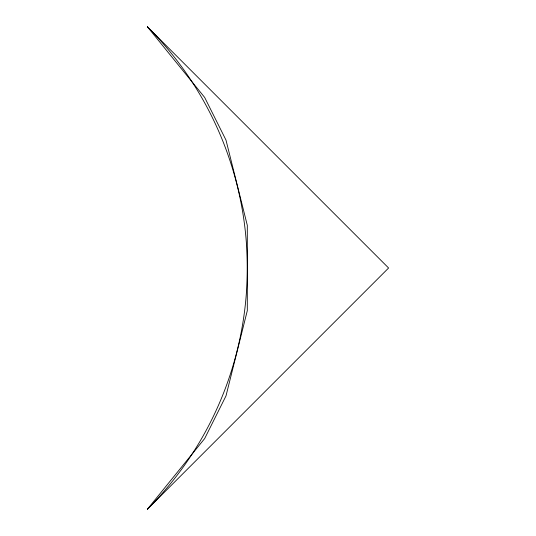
<?xml version="1.0" encoding="UTF-8"?>
<svg xmlns="http://www.w3.org/2000/svg" width="536" height="536" viewBox="0 0 536 536"><rect width="100%" height="100%" fill="white"/><g stroke="black" fill="none" stroke-linecap="round" stroke-linejoin="round"><path stroke-width="0.8" d="M147.4 509.2L204.672 438.555L225.991 395.916L247.31 310.639L247.31 225.361L225.991 140.084L204.672 97.445L147.4 26.8A341.11 341.11 0 0 1 147.4 509.2L388.6 268L147.4 26.8"/></g></svg>
